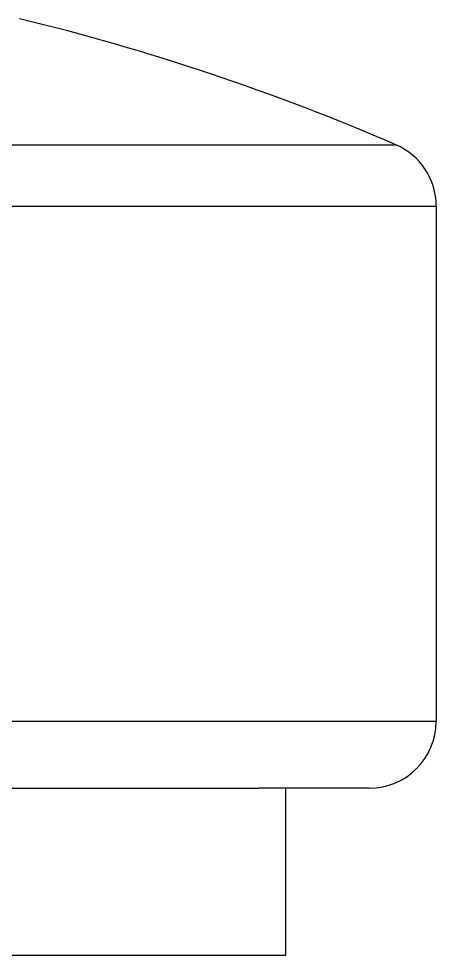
# Model space of a CAD drawing. Header units: millimetres. Extents: x 0 to 420, y 0 to 297.
# Drawn here: x 119.15 to 121.64, y 124.39 to 130 of the extents above; entities that cross this region are included whole.
import ezdxf

# ---------------------------------------------------------------- set-up
doc = ezdxf.new("R2010")
doc.units = ezdxf.units.MM
doc.header["$LTSCALE"] = 23.1
doc.layers.get('0').update_dxf_attribs({"linetype": 'CONTINUOUS'})
doc.layers.add('BEZUGSACHSEN', color=7, linetype='CONTINUOUS')

msp = doc.modelspace()

# ---------------------------------------------------------------- linework, layer by layer
at = {"color": 3, "linetype": 'CONTINUOUS'}
msp.add_line((74.89982, 125.39416), (120.58018, 125.39416), dxfattribs=at)
at = {"color": 7, "linetype": 'CONTINUOUS'}
for p, q in [((120.7405, 124.39416), (120.7405, 125.39416)), ((74.7405, 124.39416), (120.7405, 124.39416))]:
    msp.add_line(p, q, dxfattribs=at)
at = {"layer": 'BEZUGSACHSEN', "color": 9, "linetype": 'CONTINUOUS'}
for p, q in [((110.28168, 129.24326), (121.39932, 129.24326)), ((110.0405, 128.87615), (121.6405, 128.87615)), ((110.8405, 125.79416), (121.6405, 125.79416))]:
    msp.add_line(p, q, dxfattribs=at)
at = {"layer": 'BEZUGSACHSEN', "color": 7, "linetype": 'CONTINUOUS'}
for p, q in [((121.6405, 128.87615), (121.6405, 125.79416)), ((121.2405, 125.39416), (120.58018, 125.39416))]:
    msp.add_line(p, q, dxfattribs=at)
for centre, radius, start, end in [((115.8405, 116.39416), 14, 66.60556, 76.326834), ((121.2405, 128.87615), 0.4, 0, 66.60556), ((121.2405, 125.79416), 0.4, 270, 360)]:
    msp.add_arc(centre, radius, start, end, dxfattribs=at)

doc.saveas('drawing.dxf')
